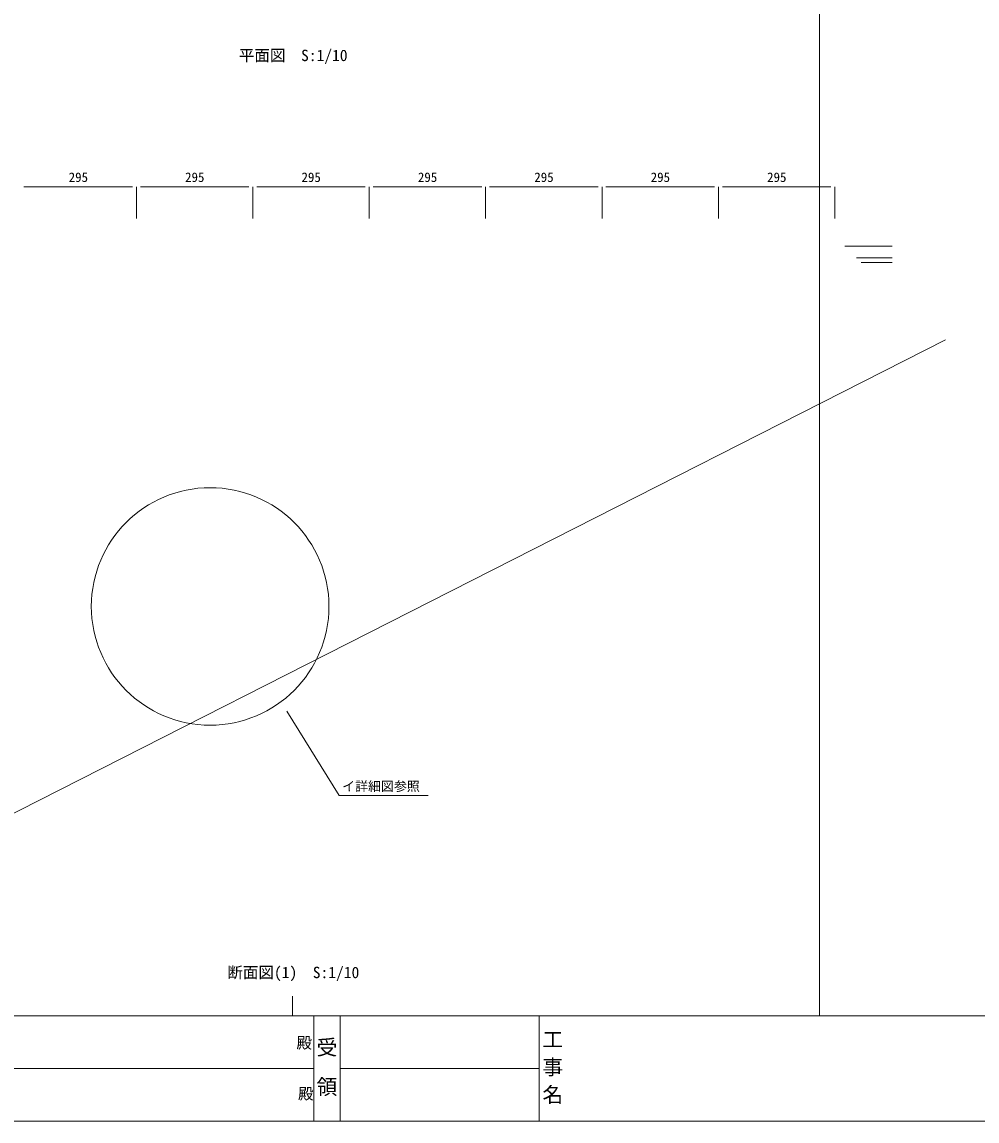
# Model space of a CAD drawing. Units: millimetres on the paper. Extents: x -401 to 401, y -279 to 279.
# Drawn here: x -202.1 to 39.9, y -278.7 to 0 of the extents above; entities that cross this region are included whole.
import ezdxf
from ezdxf.enums import TextEntityAlignment as Align

# ---------------------------------------------------------------- set-up
doc = ezdxf.new("R2010")
doc.units = ezdxf.units.MM
for name, color, linetype, lineweight in [('0-0_A-C01-補助線(非印刷)', 4, 'Continuous', 9), ('0-2_0-A12-寸法_目地', 5, 'Continuous', 9), ('0-5_A-E02-仕上中線', 6, 'Continuous', 9), ('0-7_A-B03-文字_書込_小', 7, 'Continuous', 9), ('0-9_A-C05-見え掛り_細線', 1, 'Continuous', 9), ('0-F_0-A01-枠A', 4, 'Continuous', 9)]:
    doc.layers.add(name, color=color, linetype=linetype, lineweight=lineweight)
doc.layers.add('0-E_0-A02-枠B', color=5, linetype='Continuous')
doc.styles.add('ＭＳ ゴシック', font='')
doc.styles.get('ＭＳ ゴシック').set_extended_font_data('MS Gothic')

msp = doc.modelspace()

# ---------------------------------------------------------------- linework, layer by layer
at = {"layer": '0-0_A-C01-補助線(非印刷)'}
for p, q in [((0, -252), (0, 278.667)), ((-133.556, -252), (-133.556, -247)), ((0, -252), (0, -247))]:
    msp.add_line(p, q, dxfattribs=at)
at = {"layer": '0-2_0-A12-寸法_目地'}
for p, q in [((-174.098, -41.828), (-201.598, -41.828)), ((-173.098, -49.802), (-173.098, -41.828)), ((-173.098, -49.799), (-173.098, -41.828)), ((-144.598, -41.828), (-172.098, -41.828)), ((-143.598, -49.799), (-143.598, -41.828)), ((-143.598, -49.802), (-143.598, -41.828)), ((-115.098, -41.828), (-142.598, -41.828)), ((-114.098, -49.799), (-114.098, -41.828)), ((-114.098, -49.802), (-114.098, -41.828)), ((-85.598, -41.828), (-113.098, -41.828)), ((-84.598, -49.799), (-84.598, -41.828)), ((-84.598, -49.802), (-84.598, -41.828)), ((-56.098, -41.828), (-83.598, -41.828)), ((-55.098, -49.799), (-55.098, -41.828)), ((-55.098, -49.802), (-55.098, -41.828)), ((-26.598, -41.828), (-54.098, -41.828)), ((-25.598, -49.799), (-25.598, -41.828)), ((-25.598, -49.802), (-25.598, -41.828)), ((2.902, -41.828), (-24.598, -41.828)), ((3.902, -49.799), (3.902, -41.828))]:
    msp.add_line(p, q, dxfattribs=at)
at = {"layer": '0-5_A-E02-仕上中線'}
for p, q in [((9.402, -59.805), (18.402, -59.805)), ((10.602, -61.005), (18.402, -61.005)), ((-255.109, -226.534), (31.918, -80.585))]:
    msp.add_line(p, q, dxfattribs=at)
at = {"layer": '0-7_A-B03-文字_書込_小'}
msp.add_lwpolyline([(-134.959, -174.775), (-121.742, -196.16), (-99.175, -196.16)], dxfattribs=at)
msp.add_circle((-154.415, -148.188), 30.11, dxfattribs=at)
at = {"layer": '0-9_A-C05-見え掛り_細線'}
msp.add_line((6.402, -56.805), (18.402, -56.805), dxfattribs=at)
at = {"layer": '0-F_0-A01-枠A'}
for p, q in [((-400.667, -252), (343.263, -252)), ((-128.172, -252), (-128.172, -278.667)), ((-121.505, -252), (-121.505, -278.667)), ((-71.029, -252), (-71.029, -278.667)), ((-241.361, -265.333), (-128.172, -265.333)), ((-121.505, -265.333), (-71.029, -265.333)), ((-400.667, -278.667), (345.987, -278.667))]:
    msp.add_line(p, q, dxfattribs=at)

# ---------------------------------------------------------------- texts
at = {"layer": '0-2_0-A12-寸法_目地', "style": 'ＭＳ ゴシック'}
for p in [(-190.266, -41.29), (-160.766, -41.29), (-131.266, -41.29), (-101.766, -41.29), (-72.266, -41.29), (-42.766, -41.29), (-13.266, -41.29)]:
    msp.add_text('295', height=2.405, dxfattribs=at).set_placement(p, align=Align.BOTTOM_LEFT)
at = {"layer": '0-7_A-B03-文字_書込_小', "style": 'ＭＳ ゴシック'}
for s, height, p in [('平面図\u3000S:1/10', 2.889, (-147.137, -10.781)), ('イ詳細図参照', 2.405, (-120.96, -195.705)), ('断面図(1)\u3000S:1/10', 2.889, (-150.061, -243.31))]:
    msp.add_text(s, height=height, dxfattribs=at).set_placement(p, align=Align.BOTTOM_LEFT)
at = {"layer": '0-E_0-A02-枠B', "color": 6, "style": 'ＭＳ ゴシック'}
for s, height, p in [('工', 3.849, (-70.213, -261.073)), ('殿', 2.889, (-132.556, -261.151)), ('受', 3.849, (-127.438, -263.073)), ('事', 3.849, (-70.213, -268.073)), ('領', 3.849, (-127.438, -273.073)), ('殿', 2.889, (-132.161, -274.055)), ('名', 3.849, (-70.213, -275.073))]:
    msp.add_text(s, height=height, dxfattribs=at).set_placement(p, align=Align.BOTTOM_LEFT)

doc.saveas('drawing.dxf')
